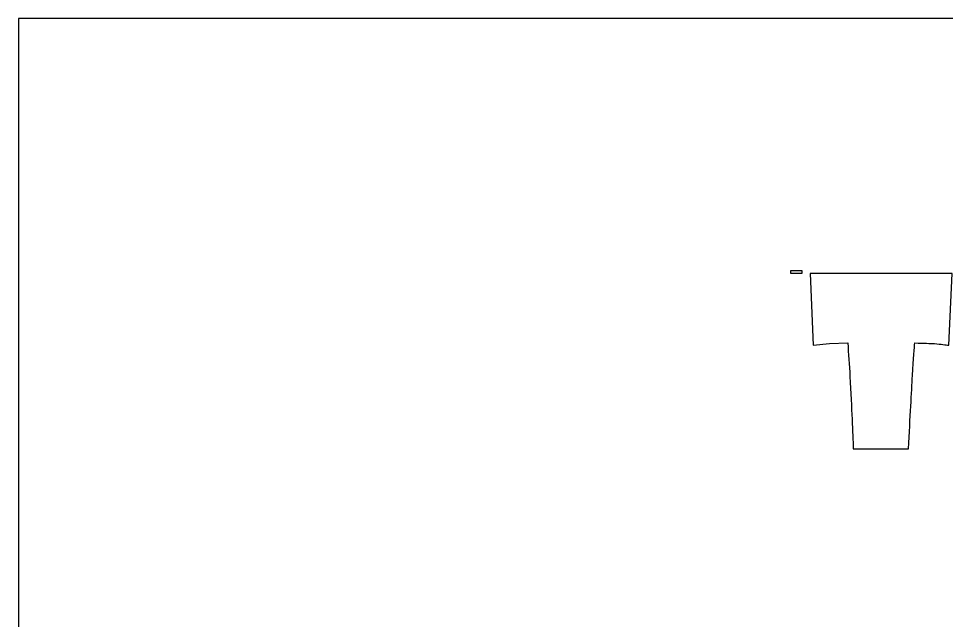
# Model space of a CAD drawing. Header units: centimetres. Extents: x -25 to 25, y -32.5 to 32.5.
# Drawn here: x -25 to -5.34, y 19.76 to 32.5 of the extents above; entities that cross this region are included whole.
import ezdxf

# ---------------------------------------------------------------- set-up
doc = ezdxf.new("R2010")
doc.units = ezdxf.units.CM
doc.header["$MEASUREMENT"] = 0
doc.header["$XCLIPFRAME"] = 0
doc.layers.add('Capa 1', color=7, linetype='Continuous')
picture_1 = doc.add_image_def('image2.jpg', size_in_pixel=(1228, 333))

msp = doc.modelspace()

# ---------------------------------------------------------------- linework, layer by layer
at = {"layer": 'Capa 1', "color": 254}
msp.add_lwpolyline([(-25, -32.5), (25, -32.5), (25, 32.5), (-25, 32.5), (-25, -32.5)], close=True, dxfattribs=at)
at = {"layer": 'Capa 1', "color": 250}
msp.add_open_spline([(-5.22351, 27.10342), (-5.22351, 27.10342), (-5.29278, 25.58437), (-5.29278, 25.58437), (-5.29278, 25.58437), (-5.35628, 25.59344), (-5.45772, 25.60581), (-5.59709, 25.61983), (-5.59709, 25.61983), (-5.68285, 25.62477), (-5.82223, 25.6289), (-6.0152, 25.63385), (-6.0152, 25.63385), (-6.02427, 25.53901), (-6.04077, 25.30975), (-6.06468, 24.94524), (-6.06468, 24.94524), (-6.082, 24.5931), (-6.11004, 24.0752), (-6.1488, 23.39237), (-6.1488, 23.39237), (-6.1488, 23.39237), (-7.31654, 23.39237), (-7.31654, 23.39237), (-7.31654, 23.39237), (-7.32891, 23.71729), (-7.352, 24.22859), (-7.38664, 24.92627), (-7.38664, 24.92627), (-7.40231, 25.1679), (-7.41798, 25.40376), (-7.4353, 25.63385), (-7.4353, 25.63385), (-7.4353, 25.63385), (-7.8196, 25.61983), (-7.8196, 25.61983), (-7.8196, 25.61983), (-7.8196, 25.61983), (-8.16761, 25.58437), (-8.16761, 25.58437), (-8.16761, 25.58437), (-8.16761, 25.58437), (-8.22699, 27.10342), (-8.22699, 27.10342), (-8.22699, 27.10342), (-8.22699, 27.10342), (-5.22351, 27.10342), (-5.22351, 27.10342)], degree=3, knots=[0, 0, 0, 0, 0.07692308, 0.07692308, 0.07692308, 0.07692308, 0.15384615, 0.15384615, 0.15384615, 0.15384615, 0.23076923, 0.23076923, 0.23076923, 0.23076923, 0.30769231, 0.30769231, 0.30769231, 0.30769231, 0.38461538, 0.38461538, 0.38461538, 0.38461538, 0.46153846, 0.46153846, 0.46153846, 0.46153846, 0.53846154, 0.53846154, 0.53846154, 0.53846154, 0.61538462, 0.61538462, 0.61538462, 0.61538462, 0.69230769, 0.69230769, 0.69230769, 0.69230769, 0.76923077, 0.76923077, 0.76923077, 0.76923077, 0.84615385, 0.84615385, 0.84615385, 0.84615385, 1, 1, 1, 1], dxfattribs=at)

# ---------------------------------------------------------------- pictures from other files: only their frames are drawn
at = {"layer": 'Capa 1', "color": 108}
image = msp.add_image(picture_1, insert=(-8.52906, 22.86764), size_in_units=(17.05556, 4.625), dxfattribs=at)
image.set_boundary_path([(-8.529, 22.8676), (8.529, 27.4995)])
image.dxf.flags = 3

doc.saveas('drawing.dxf')
